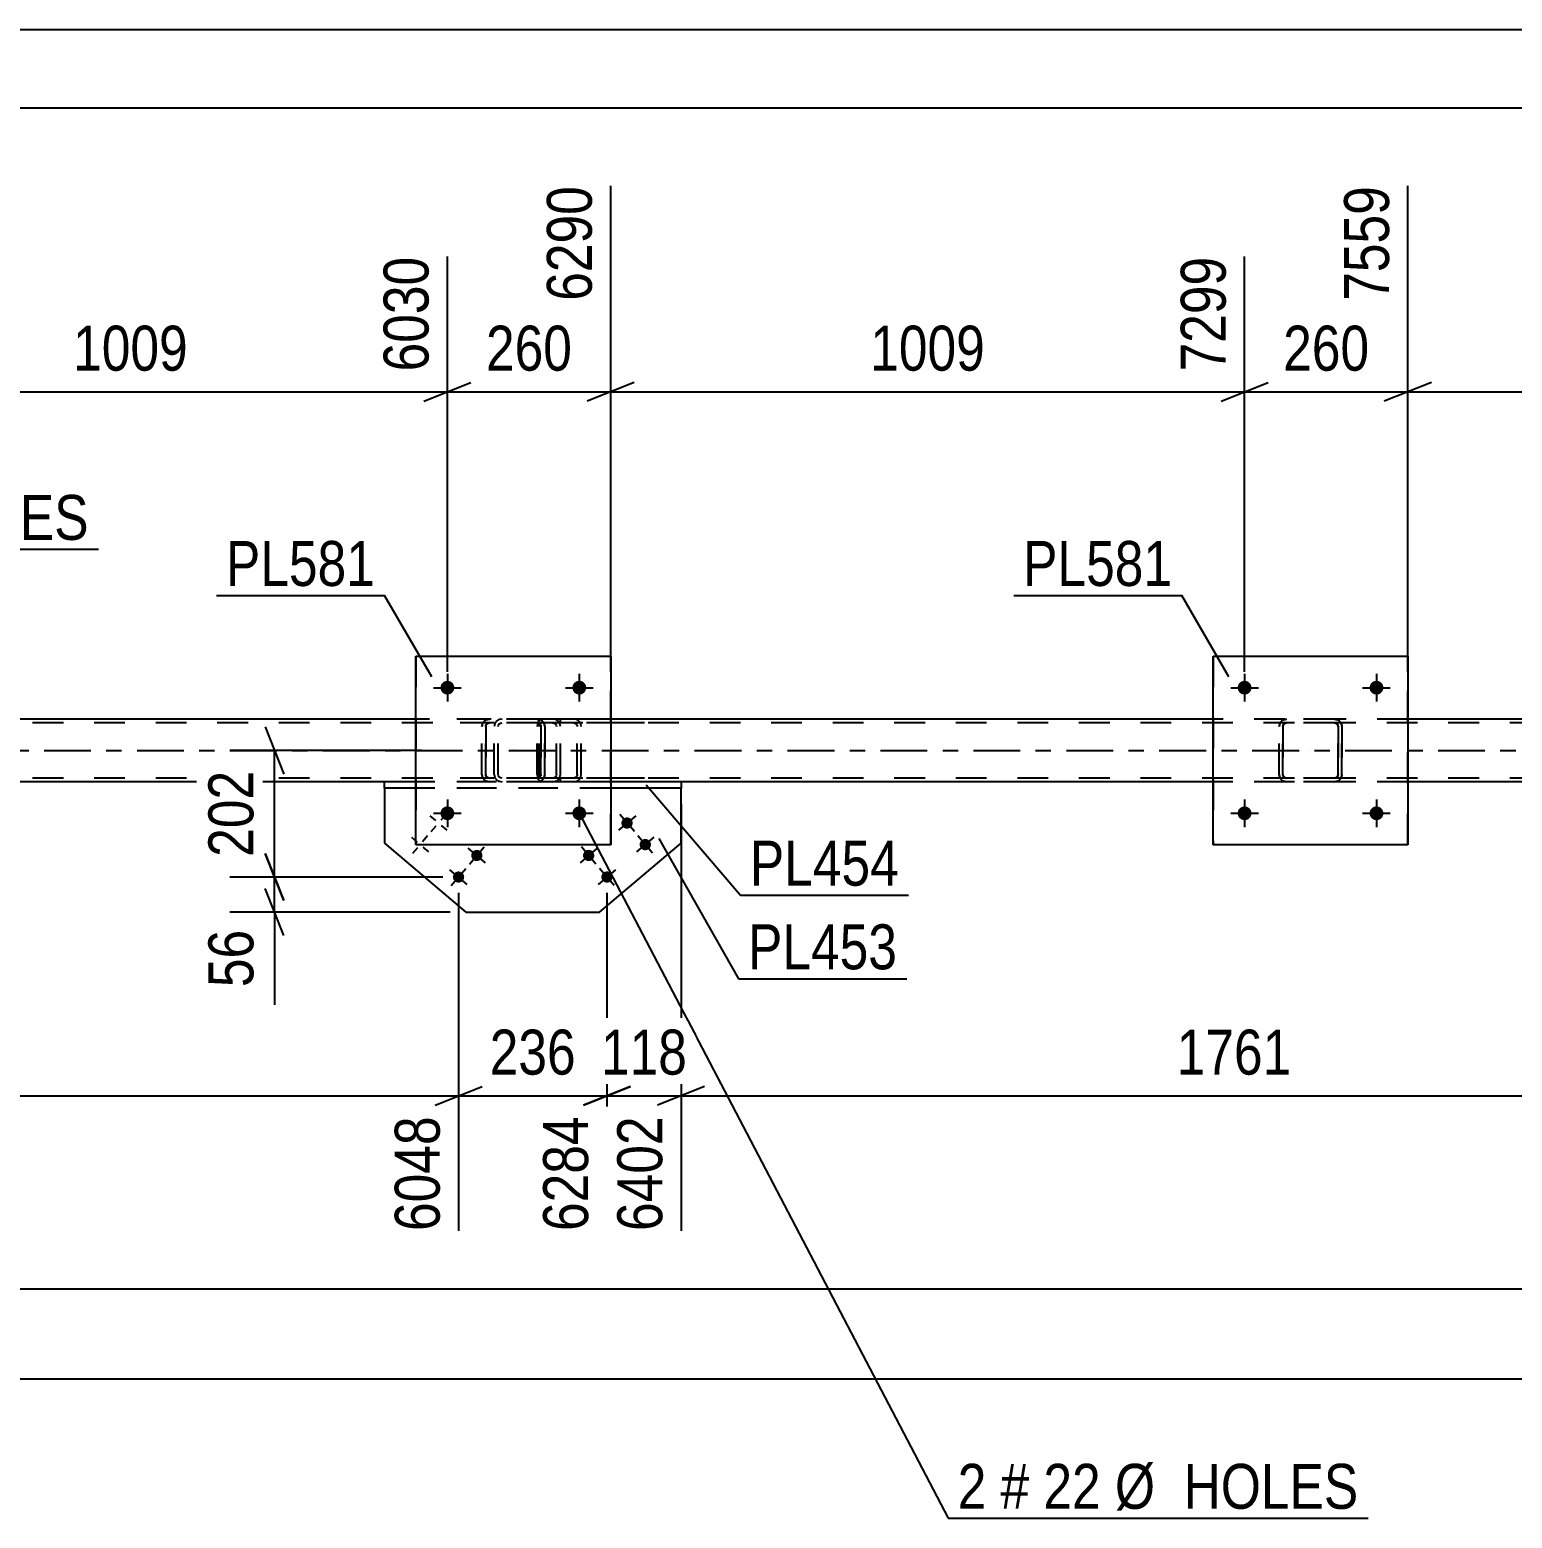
# Model space of a CAD drawing. Header units: millimetres. Extents: x -110 to 731, y -430 to 164.
# Drawn here: x 178.8 to 273.2, y 69.1 to 163.9 of the extents above; entities that cross this region are included whole.
import ezdxf

# ---------------------------------------------------------------- set-up
doc = ezdxf.new("R2010")
doc.units = ezdxf.units.MM
doc.linetypes.add('DXK_LINE_DOT2', pattern=[3.9198, 1.9599, -1.9599])
doc.linetypes.add('DXK_LINE_DOT3', pattern=[5.9187, 2.979, -0.9799, 0.9799, -0.9799])
doc.styles.add('Arial Narrow', font='ARIALN.TTF', dxfattribs={"height": 0.2})

# ---------------------------------------------------------------- blocks, each defined once
blk = doc.blocks.new('Unknown-570343290-53952')
at = {"color": 5, "linetype": 'Continuous'}
for p, q in [((730.868, 163.914), (-110.132, 163.914)), ((725.868, 158.914), (-105.132, 158.914))]:
    blk.add_line(p, q, dxfattribs=at)
blk = doc.blocks.new('Part-570343290-68806 - 68787')
at = {"color": 7, "linetype": 'DXK_LINE_DOT2'}
for p, q in [((212.1, 120.008), (204.061, 120.008)), ((212.1, 119.768), (204.061, 119.768)), ((208.416, 119.712), (208.377, 119.528)), ((208.377, 116.488), (208.377, 119.528)), ((208.631, 119.528), (208.651, 119.62)), ((208.631, 116.488), (208.631, 119.528)), ((208.651, 119.62), (208.706, 119.698)), ((208.885, 120.008), (208.691, 119.971)), ((208.706, 119.698), (208.788, 119.75)), ((208.788, 119.75), (208.885, 119.768)), ((212.294, 119.971), (212.1, 120.008)), ((212.1, 119.768), (212.197, 119.75)), ((212.197, 119.75), (212.28, 119.698)), ((212.28, 119.698), (212.335, 119.62)), ((212.335, 119.62), (212.354, 119.528)), ((212.354, 116.488), (212.354, 119.528)), ((212.608, 119.528), (212.569, 119.712)), ((212.608, 116.488), (212.608, 119.528)), ((212.1, 116.248), (204.061, 116.248)), ((212.1, 116.008), (204.061, 116.008)), ((208.377, 116.488), (208.416, 116.304)), ((208.651, 116.396), (208.631, 116.488)), ((208.706, 116.318), (208.651, 116.396)), ((208.691, 116.044), (208.885, 116.008)), ((208.788, 116.266), (208.706, 116.318)), ((208.885, 116.248), (208.788, 116.266)), ((212.197, 116.266), (212.1, 116.248)), ((212.1, 116.008), (212.294, 116.044)), ((212.28, 116.318), (212.197, 116.266)), ((212.335, 116.396), (212.28, 116.318)), ((212.354, 116.488), (212.335, 116.396)), ((212.569, 116.304), (212.608, 116.488))]:
    blk.add_line(p, q, dxfattribs=at)
for centre, start, end in [((208.867, 119.509), 110.92821, 155.86474), ((212.118, 119.509), 24.13526, 69.07179), ((208.867, 116.506), 204.13526, 249.07179), ((212.118, 116.506), 290.92821, 335.86474)]:
    blk.add_arc(centre, 0.495, start, end, dxfattribs=at)
blk = doc.blocks.new('Part-570343290-68931 - 68787')
at = {"color": 2, "linetype": 'Continuous'}
for p, q in [((201.391, 115.608), (201.391, 112.107)), ((220.282, 112.107), (220.282, 115.608)), ((201.391, 112.107), (206.582, 107.715)), ((215.091, 107.715), (220.282, 112.107)), ((206.582, 107.715), (215.091, 107.715))]:
    blk.add_line(p, q, dxfattribs=at)
at = {"color": 7, "linetype": 'DXK_LINE_DOT2'}
blk.add_line((220.282, 115.608), (201.391, 115.608), dxfattribs=at)
blk = doc.blocks.new('Bolt-570343290-68984 - 68787')
at = {"linetype": 'Continuous'}
for points in [[(207, 111.553, -1), (207.549, 111.088, -1)], [(205.837, 110.179, -1), (206.387, 109.714, -1)]]:
    blk.add_hatch(color=1, dxfattribs=at).paths.add_polyline_path(points)
at = {"color": 1, "linetype": 'Continuous'}
for p, q in [((204.282, 113.853), (204.648, 113.543)), ((205.297, 113.937), (204.987, 113.571)), ((204.367, 112.838), (204.676, 113.204)), ((205.381, 112.922), (205.015, 113.232)), ((203.119, 112.478), (203.485, 112.169)), ((204.134, 112.563), (203.824, 112.197)), ((203.204, 111.464), (203.514, 111.83)), ((204.219, 111.548), (203.853, 111.858)), ((207.824, 110.855), (206.725, 111.786)), ((206.81, 110.771), (207.74, 111.87)), ((206.662, 109.481), (205.562, 110.411)), ((205.647, 109.397), (206.577, 110.496))]:
    blk.add_line(p, q, dxfattribs=at)
blk = doc.blocks.new('Part-570343290-68807 - 68787')
at = {"color": 7, "linetype": 'DXK_LINE_DOT2'}
for p, q in [((211.14, 119.712), (211.12, 119.528)), ((211.12, 116.488), (211.12, 119.528)), ((211.196, 119.867), (211.14, 119.712)), ((211.281, 119.971), (211.196, 119.867)), ((211.25, 119.528), (211.26, 119.62)), ((211.25, 116.488), (211.25, 119.528)), ((211.26, 119.62), (211.288, 119.698)), ((211.38, 120.008), (211.281, 119.971)), ((211.288, 119.698), (211.33, 119.75)), ((211.33, 119.75), (211.38, 119.768)), ((217.951, 120.008), (211.38, 120.008)), ((217.951, 119.768), (211.38, 119.768)), ((212.608, 119.768), (212.608, 120.008)), ((213.616, 119.971), (213.423, 120.008)), ((213.423, 119.768), (213.52, 119.75)), ((213.52, 119.75), (213.601, 119.698)), ((213.601, 119.698), (213.656, 119.62)), ((213.656, 119.62), (213.675, 119.528)), ((213.675, 116.488), (213.675, 119.528)), ((213.927, 119.528), (213.889, 119.712)), ((213.927, 116.488), (213.927, 119.528)), ((211.12, 116.488), (211.14, 116.304)), ((211.14, 116.304), (211.196, 116.148)), ((211.196, 116.148), (211.281, 116.044)), ((211.26, 116.396), (211.25, 116.488)), ((211.288, 116.318), (211.26, 116.396)), ((211.281, 116.044), (211.38, 116.008)), ((211.33, 116.266), (211.288, 116.318)), ((211.38, 116.248), (211.33, 116.266)), ((217.951, 116.248), (211.38, 116.248)), ((217.951, 116.008), (211.38, 116.008)), ((212.608, 116.008), (212.608, 116.248)), ((213.52, 116.266), (213.423, 116.248)), ((213.423, 116.008), (213.616, 116.044)), ((213.601, 116.318), (213.52, 116.266)), ((213.656, 116.396), (213.601, 116.318)), ((213.675, 116.488), (213.656, 116.396)), ((213.889, 116.304), (213.927, 116.488))]:
    blk.add_line(p, q, dxfattribs=at)
for centre, start, end in [((213.439, 119.511), 23.94655, 68.89666), ((213.439, 116.504), 291.10334, 336.05345)]:
    blk.add_arc(centre, 0.493, start, end, dxfattribs=at)
blk = doc.blocks.new('Part-570343290-68815 - 68787')
at = {"color": 7, "linetype": 'DXK_LINE_DOT2'}
for p, q in [((651.322, 119.768), (-9.683, 119.768)), ((215.8, 120.008), (203.4, 120.008)), ((266.57, 120.008), (254.17, 120.008)), ((651.322, 116.248), (-9.683, 116.248)), ((651.322, 116.008), (0.355, 116.008)), ((220.282, 116.008), (201.391, 116.008)), ((266.57, 116.008), (254.17, 116.008))]:
    blk.add_line(p, q, dxfattribs=at)
at = {"color": 2, "linetype": 'Continuous'}
for p, q in [((203.4, 120.008), (165.044, 120.008)), ((254.17, 120.008), (215.8, 120.008)), ((304.933, 120.008), (266.57, 120.008)), ((201.391, 116.008), (165.044, 116.008)), ((254.17, 116.008), (220.282, 116.008)), ((285.999, 116.008), (266.57, 116.008))]:
    blk.add_line(p, q, dxfattribs=at)
at = {"color": 7, "linetype": 'DXK_LINE_DOT3'}
blk.add_line((-9.683, 118.008), (651.322, 118.008), dxfattribs=at)
blk = doc.blocks.new('Part-570343290-68859 - 68787')
at = {"color": 2, "linetype": 'Continuous'}
for p, q in [((201.391, 115.608), (201.391, 116.008)), ((203.4, 116.008), (201.391, 116.008)), ((220.282, 116.008), (215.8, 116.008)), ((220.282, 116.008), (220.282, 115.608)), ((203.4, 115.608), (201.391, 115.608)), ((220.282, 115.608), (215.8, 115.608))]:
    blk.add_line(p, q, dxfattribs=at)
at = {"color": 7, "linetype": 'DXK_LINE_DOT2'}
for p, q in [((215.8, 116.008), (203.4, 116.008)), ((215.8, 115.608), (203.4, 115.608))]:
    blk.add_line(p, q, dxfattribs=at)
blk = doc.blocks.new('Part-570343290-68896 - 68787')
at = {"color": 7, "linetype": 'DXK_LINE_DOT2'}
for p, q in [((207.599, 119.526), (207.635, 119.71)), ((207.599, 119.526), (207.6, 119.526)), ((207.599, 116.486), (207.599, 119.526)), ((207.637, 119.71), (207.6, 119.526)), ((207.6, 116.486), (207.6, 119.526)), ((207.857, 119.618), (207.839, 119.526)), ((207.84, 119.526), (207.839, 119.526)), ((207.839, 119.526), (207.839, 116.486)), ((207.84, 119.526), (207.858, 119.618)), ((207.84, 116.486), (207.84, 119.526)), ((207.909, 119.696), (207.857, 119.618)), ((207.858, 119.618), (207.91, 119.696)), ((207.895, 119.97), (208.079, 120.006)), ((207.895, 119.97), (207.896, 119.97)), ((208.08, 120.006), (207.896, 119.97)), ((207.987, 119.748), (207.909, 119.696)), ((207.91, 119.696), (207.988, 119.748)), ((208.079, 119.766), (207.987, 119.748)), ((207.988, 119.748), (208.08, 119.766)), ((211.12, 120.006), (208.079, 120.006)), ((211.12, 119.766), (208.079, 119.766)), ((211.119, 120.006), (211.302, 119.97)), ((211.21, 119.748), (211.119, 119.766)), ((211.304, 119.97), (211.12, 120.006)), ((211.12, 119.766), (211.212, 119.748)), ((211.21, 119.748), (211.212, 119.748)), ((211.288, 119.696), (211.21, 119.748)), ((211.212, 119.748), (211.29, 119.696)), ((211.34, 119.618), (211.288, 119.696)), ((211.29, 119.696), (211.342, 119.618)), ((211.359, 119.526), (211.34, 119.618)), ((211.342, 119.618), (211.36, 119.526)), ((211.36, 119.526), (211.359, 119.526)), ((211.359, 119.526), (211.359, 116.486)), ((211.36, 116.486), (211.36, 119.526)), ((211.562, 119.71), (211.599, 119.526)), ((211.6, 119.526), (211.564, 119.71)), ((211.6, 119.526), (211.599, 119.526)), ((211.599, 119.526), (211.599, 116.486)), ((211.6, 116.486), (211.6, 119.526)), ((207.6, 116.486), (207.599, 116.486)), ((207.635, 116.303), (207.599, 116.486)), ((207.6, 116.486), (207.637, 116.303)), ((207.839, 116.486), (207.84, 116.486)), ((207.839, 116.486), (207.857, 116.394)), ((207.858, 116.394), (207.84, 116.486)), ((207.857, 116.394), (207.909, 116.317)), ((207.91, 116.317), (207.858, 116.394)), ((207.895, 116.043), (207.896, 116.043)), ((208.079, 116.006), (207.895, 116.043)), ((207.896, 116.043), (208.08, 116.006)), ((207.909, 116.317), (207.987, 116.265)), ((207.988, 116.265), (207.91, 116.317)), ((207.987, 116.265), (208.079, 116.246)), ((208.08, 116.246), (207.988, 116.265)), ((211.12, 116.246), (208.079, 116.246)), ((211.12, 116.006), (208.079, 116.006)), ((211.119, 116.246), (211.21, 116.265)), ((211.302, 116.043), (211.119, 116.006)), ((211.212, 116.265), (211.12, 116.246)), ((211.12, 116.006), (211.304, 116.043)), ((211.21, 116.265), (211.288, 116.317)), ((211.21, 116.265), (211.212, 116.265)), ((211.29, 116.317), (211.212, 116.265)), ((211.288, 116.317), (211.34, 116.394)), ((211.342, 116.394), (211.29, 116.317)), ((211.34, 116.394), (211.359, 116.486)), ((211.36, 116.486), (211.342, 116.394)), ((211.359, 116.486), (211.36, 116.486)), ((211.599, 116.486), (211.562, 116.303)), ((211.564, 116.303), (211.6, 116.486)), ((211.599, 116.486), (211.6, 116.486))]:
    blk.add_line(p, q, dxfattribs=at)
at = {"color": 7, "linetype": 'DXK_LINE_DOT3'}
blk.add_line((209.602, 118.006), (209.597, 118.006), dxfattribs=at)
at = {"color": 7, "linetype": 'DXK_LINE_DOT2'}
for centre, start, end in [((208.079, 119.526), 112.5, 157.5), ((208.08, 119.526), 112.5, 157.5), ((211.119, 119.526), 22.5, 67.5), ((211.12, 119.526), 22.5, 67.5), ((208.079, 116.486), 202.5, 247.5), ((208.08, 116.486), 202.5, 247.5), ((211.119, 116.486), 292.5, 337.5), ((211.12, 116.486), 292.5, 337.5)]:
    blk.add_arc(centre, 0.48, start, end, dxfattribs=at)
blk = doc.blocks.new('Part-570343290-68897 - 68787')
at = {"color": 2, "linetype": 'Continuous'}
for p, q in [((203.4, 112.006), (203.4, 124.006)), ((203.4, 124.006), (203.4, 124.006)), ((203.4, 124.006), (215.8, 124.006)), ((215.8, 124.006), (215.8, 112.006)), ((203.4, 112.006), (203.4, 112.006)), ((215.8, 112.006), (203.4, 112.006))]:
    blk.add_line(p, q, dxfattribs=at)
at = {"color": 7, "linetype": 'DXK_LINE_DOT2'}
for p, q in [((203.4, 124.006), (203.4, 112.006)), ((203.4, 124.006), (203.4, 124.006)), ((215.8, 112.006), (215.8, 124.006)), ((203.4, 112.006), (203.4, 112.006))]:
    blk.add_line(p, q, dxfattribs=at)
blk = doc.blocks.new('Part-570343290-68898 - 68787')
at = {"color": 7, "linetype": 'DXK_LINE_DOT2'}
for p, q in [((258.368, 119.526), (258.405, 119.71)), ((258.368, 119.526), (258.37, 119.526)), ((258.368, 116.486), (258.368, 119.526)), ((258.406, 119.71), (258.37, 119.526)), ((258.37, 116.486), (258.37, 119.526)), ((258.627, 119.618), (258.608, 119.526)), ((258.61, 119.526), (258.608, 119.526)), ((258.608, 119.526), (258.608, 116.486)), ((258.61, 119.526), (258.628, 119.618)), ((258.61, 116.486), (258.61, 119.526)), ((258.679, 119.696), (258.627, 119.618)), ((258.628, 119.618), (258.68, 119.696)), ((258.665, 119.97), (258.848, 120.006)), ((258.665, 119.97), (258.666, 119.97)), ((258.85, 120.006), (258.666, 119.97)), ((258.757, 119.748), (258.679, 119.696)), ((258.68, 119.696), (258.758, 119.748)), ((258.848, 119.766), (258.757, 119.748)), ((258.758, 119.748), (258.85, 119.766)), ((261.89, 120.006), (258.848, 120.006)), ((261.89, 119.766), (258.848, 119.766)), ((261.888, 120.006), (262.072, 119.97)), ((261.98, 119.748), (261.888, 119.766)), ((262.074, 119.97), (261.89, 120.006)), ((261.89, 119.766), (261.982, 119.748)), ((261.98, 119.748), (261.982, 119.748)), ((262.058, 119.696), (261.98, 119.748)), ((261.982, 119.748), (262.06, 119.696)), ((262.11, 119.618), (262.058, 119.696)), ((262.06, 119.696), (262.112, 119.618)), ((262.128, 119.526), (262.11, 119.618)), ((262.112, 119.618), (262.13, 119.526)), ((262.13, 119.526), (262.128, 119.526)), ((262.128, 119.526), (262.128, 116.486)), ((262.13, 116.486), (262.13, 119.526)), ((262.332, 119.71), (262.368, 119.526)), ((262.37, 119.526), (262.333, 119.71)), ((262.37, 119.526), (262.368, 119.526)), ((262.368, 119.526), (262.368, 116.486)), ((262.37, 116.486), (262.37, 119.526)), ((258.37, 116.486), (258.368, 116.486)), ((258.405, 116.303), (258.368, 116.486)), ((258.37, 116.486), (258.406, 116.303)), ((258.608, 116.486), (258.61, 116.486)), ((258.608, 116.486), (258.627, 116.394)), ((258.628, 116.394), (258.61, 116.486)), ((258.627, 116.394), (258.679, 116.317)), ((258.68, 116.317), (258.628, 116.394)), ((258.665, 116.043), (258.666, 116.043)), ((258.848, 116.006), (258.665, 116.043)), ((258.666, 116.043), (258.85, 116.006)), ((258.679, 116.317), (258.757, 116.264)), ((258.758, 116.264), (258.68, 116.317)), ((258.757, 116.264), (258.848, 116.246)), ((258.85, 116.246), (258.758, 116.264)), ((261.89, 116.246), (258.848, 116.246)), ((261.89, 116.006), (258.848, 116.006)), ((261.888, 116.246), (261.98, 116.264)), ((262.072, 116.043), (261.888, 116.006)), ((261.982, 116.264), (261.89, 116.246)), ((261.89, 116.006), (262.074, 116.043)), ((261.98, 116.264), (262.058, 116.317)), ((261.98, 116.264), (261.982, 116.264)), ((262.06, 116.317), (261.982, 116.264)), ((262.058, 116.317), (262.11, 116.394)), ((262.112, 116.394), (262.06, 116.317)), ((262.11, 116.394), (262.128, 116.486)), ((262.13, 116.486), (262.112, 116.394)), ((262.128, 116.486), (262.13, 116.486)), ((262.368, 116.486), (262.332, 116.303)), ((262.333, 116.303), (262.37, 116.486)), ((262.368, 116.486), (262.37, 116.486))]:
    blk.add_line(p, q, dxfattribs=at)
at = {"color": 7, "linetype": 'DXK_LINE_DOT3'}
blk.add_line((260.372, 118.006), (260.367, 118.006), dxfattribs=at)
at = {"color": 7, "linetype": 'DXK_LINE_DOT2'}
for centre, start, end in [((258.848, 119.526), 112.5, 157.5), ((258.85, 119.526), 112.5, 157.5), ((261.888, 119.526), 22.5, 67.5), ((261.89, 119.526), 22.5, 67.5), ((258.848, 116.486), 202.5, 247.5), ((258.85, 116.486), 202.5, 247.5), ((261.888, 116.486), 292.5, 337.5), ((261.89, 116.486), 292.5, 337.5)]:
    blk.add_arc(centre, 0.48, start, end, dxfattribs=at)
blk = doc.blocks.new('Part-570343290-68899 - 68787')
at = {"color": 2, "linetype": 'Continuous'}
for p, q in [((254.17, 112.006), (254.17, 124.006)), ((254.17, 124.006), (254.17, 124.006)), ((254.17, 124.006), (266.57, 124.006)), ((266.57, 124.006), (266.57, 112.006)), ((254.17, 112.006), (254.17, 112.006)), ((266.57, 112.006), (254.17, 112.006))]:
    blk.add_line(p, q, dxfattribs=at)
at = {"color": 7, "linetype": 'DXK_LINE_DOT2'}
for p, q in [((254.17, 124.006), (254.17, 112.006)), ((254.17, 124.006), (254.17, 124.006)), ((266.57, 112.006), (266.57, 124.006)), ((254.17, 112.006), (254.17, 112.006))]:
    blk.add_line(p, q, dxfattribs=at)
blk = doc.blocks.new('Bolt-570343290-68960 - 68787')
at = {"linetype": 'Continuous'}
for points in [[(204.96, 114.007), (204.97, 114.099), (204.998, 114.186), (205.044, 114.266), (205.106, 114.334), (205.18, 114.388), (205.264, 114.425), (205.354, 114.445), (205.446, 114.445), (205.536, 114.425), (205.62, 114.388), (205.695, 114.334), (205.756, 114.266), (205.802, 114.186), (205.831, 114.098), (205.84, 114.007), (205.831, 113.915), (205.802, 113.828), (205.756, 113.748), (205.695, 113.68), (205.62, 113.626), (205.536, 113.589), (205.446, 113.569), (205.354, 113.569), (205.264, 113.589), (205.18, 113.626), (205.106, 113.68), (205.044, 113.748), (204.998, 113.828), (204.97, 113.916)], [(213.36, 114.007), (213.37, 114.099), (213.398, 114.186), (213.444, 114.266), (213.506, 114.334), (213.58, 114.388), (213.664, 114.425), (213.754, 114.445), (213.846, 114.445), (213.936, 114.425), (214.02, 114.388), (214.095, 114.334), (214.156, 114.266), (214.202, 114.186), (214.231, 114.098), (214.24, 114.007), (214.231, 113.915), (214.202, 113.828), (214.156, 113.748), (214.095, 113.68), (214.02, 113.626), (213.936, 113.589), (213.846, 113.569), (213.754, 113.569), (213.664, 113.589), (213.58, 113.626), (213.506, 113.68), (213.444, 113.748), (213.398, 113.828), (213.37, 113.916)]]:
    blk.add_hatch(color=1, dxfattribs=at).paths.add_polyline_path(points)
at = {"color": 1, "linetype": 'Continuous'}
for p, q in [((205.4, 114.887), (205.4, 113.127)), ((213.8, 114.887), (213.8, 113.127)), ((204.52, 114.007), (206.28, 114.007)), ((212.92, 114.007), (214.68, 114.007))]:
    blk.add_line(p, q, dxfattribs=at)
blk = doc.blocks.new('Bolt-570343290-68961 - 68787')
at = {"linetype": 'Continuous'}
for points in [[(204.96, 122.007), (204.97, 122.099), (204.998, 122.186), (205.044, 122.266), (205.106, 122.334), (205.18, 122.388), (205.264, 122.425), (205.354, 122.445), (205.446, 122.445), (205.536, 122.425), (205.62, 122.388), (205.695, 122.334), (205.756, 122.266), (205.802, 122.186), (205.831, 122.098), (205.84, 122.007), (205.831, 121.915), (205.802, 121.828), (205.756, 121.748), (205.695, 121.68), (205.62, 121.626), (205.536, 121.589), (205.446, 121.569), (205.354, 121.569), (205.264, 121.589), (205.18, 121.626), (205.106, 121.68), (205.044, 121.748), (204.998, 121.828), (204.97, 121.916)], [(213.36, 122.007), (213.37, 122.099), (213.398, 122.186), (213.444, 122.266), (213.506, 122.334), (213.58, 122.388), (213.664, 122.425), (213.754, 122.445), (213.846, 122.445), (213.936, 122.425), (214.02, 122.388), (214.095, 122.334), (214.156, 122.266), (214.202, 122.186), (214.231, 122.098), (214.24, 122.007), (214.231, 121.915), (214.202, 121.828), (214.156, 121.748), (214.095, 121.68), (214.02, 121.626), (213.936, 121.589), (213.846, 121.569), (213.754, 121.569), (213.664, 121.589), (213.58, 121.626), (213.506, 121.68), (213.444, 121.748), (213.398, 121.828), (213.37, 121.916)]]:
    blk.add_hatch(color=1, dxfattribs=at).paths.add_polyline_path(points)
at = {"color": 1, "linetype": 'Continuous'}
for p, q in [((205.4, 122.887), (205.4, 121.127)), ((213.8, 122.887), (213.8, 121.127)), ((204.52, 122.007), (206.28, 122.007)), ((212.92, 122.007), (214.68, 122.007))]:
    blk.add_line(p, q, dxfattribs=at)
blk = doc.blocks.new('Bolt-570343290-68962 - 68787')
at = {"linetype": 'Continuous'}
for points in [[(255.73, 114.007), (255.74, 114.098), (255.768, 114.186), (255.814, 114.266), (255.876, 114.334), (255.95, 114.388), (256.034, 114.425), (256.124, 114.445), (256.216, 114.445), (256.306, 114.425), (256.39, 114.388), (256.464, 114.334), (256.526, 114.266), (256.572, 114.186), (256.6, 114.098), (256.61, 114.007), (256.6, 113.915), (256.572, 113.828), (256.526, 113.748), (256.464, 113.68), (256.39, 113.626), (256.306, 113.588), (256.216, 113.569), (256.124, 113.569), (256.034, 113.589), (255.95, 113.626), (255.876, 113.68), (255.814, 113.748), (255.768, 113.828), (255.74, 113.916)], [(264.13, 114.007), (264.14, 114.098), (264.168, 114.186), (264.214, 114.266), (264.276, 114.334), (264.35, 114.388), (264.434, 114.425), (264.524, 114.445), (264.616, 114.445), (264.706, 114.425), (264.79, 114.388), (264.864, 114.334), (264.926, 114.266), (264.972, 114.186), (265, 114.098), (265.01, 114.007), (265, 113.915), (264.972, 113.828), (264.926, 113.748), (264.864, 113.68), (264.79, 113.626), (264.706, 113.588), (264.616, 113.569), (264.524, 113.569), (264.434, 113.589), (264.35, 113.626), (264.276, 113.68), (264.214, 113.748), (264.168, 113.828), (264.14, 113.916)]]:
    blk.add_hatch(color=1, dxfattribs=at).paths.add_polyline_path(points)
at = {"color": 1, "linetype": 'Continuous'}
for p, q in [((256.17, 114.887), (256.17, 113.127)), ((264.57, 114.887), (264.57, 113.127)), ((255.29, 114.007), (257.05, 114.007)), ((263.69, 114.007), (265.45, 114.007))]:
    blk.add_line(p, q, dxfattribs=at)
blk = doc.blocks.new('Bolt-570343290-68963 - 68787')
at = {"linetype": 'Continuous'}
for points in [[(255.73, 122.007), (255.74, 122.098), (255.768, 122.186), (255.814, 122.266), (255.876, 122.334), (255.95, 122.388), (256.034, 122.425), (256.124, 122.445), (256.216, 122.445), (256.306, 122.425), (256.39, 122.388), (256.464, 122.334), (256.526, 122.266), (256.572, 122.186), (256.6, 122.098), (256.61, 122.007), (256.6, 121.915), (256.572, 121.828), (256.526, 121.748), (256.464, 121.68), (256.39, 121.626), (256.306, 121.588), (256.216, 121.569), (256.124, 121.569), (256.034, 121.589), (255.95, 121.626), (255.876, 121.68), (255.814, 121.748), (255.768, 121.828), (255.74, 121.916)], [(264.13, 122.007), (264.14, 122.098), (264.168, 122.186), (264.214, 122.266), (264.276, 122.334), (264.35, 122.388), (264.434, 122.425), (264.524, 122.445), (264.616, 122.445), (264.706, 122.425), (264.79, 122.388), (264.864, 122.334), (264.926, 122.266), (264.972, 122.186), (265, 122.098), (265.01, 122.007), (265, 121.915), (264.972, 121.828), (264.926, 121.748), (264.864, 121.68), (264.79, 121.626), (264.706, 121.588), (264.616, 121.569), (264.524, 121.569), (264.434, 121.589), (264.35, 121.626), (264.276, 121.68), (264.214, 121.748), (264.168, 121.828), (264.14, 121.916)]]:
    blk.add_hatch(color=1, dxfattribs=at).paths.add_polyline_path(points)
at = {"color": 1, "linetype": 'Continuous'}
for p, q in [((256.17, 122.887), (256.17, 121.127)), ((264.57, 122.887), (264.57, 121.127)), ((255.29, 122.007), (257.05, 122.007)), ((263.69, 122.007), (265.45, 122.007))]:
    blk.add_line(p, q, dxfattribs=at)
blk = doc.blocks.new('Bolt-570343290-68985 - 68787')
at = {"linetype": 'Continuous'}
for points in [[(216.608, 113.662), (216.67, 113.704), (216.74, 113.733), (216.814, 113.746), (216.889, 113.744), (216.962, 113.727), (217.03, 113.694), (217.089, 113.648), (217.138, 113.591), (217.174, 113.525), (217.195, 113.452), (217.201, 113.377), (217.191, 113.303), (217.166, 113.232), (217.126, 113.168), (217.074, 113.113), (217.012, 113.071), (216.943, 113.042), (216.869, 113.028), (216.793, 113.031), (216.72, 113.048), (216.652, 113.081), (216.593, 113.127), (216.544, 113.184), (216.508, 113.25), (216.487, 113.322), (216.481, 113.398), (216.491, 113.472), (216.516, 113.543), (216.556, 113.607)], [(217.77, 112.287), (217.833, 112.33), (217.902, 112.359), (217.976, 112.372), (218.051, 112.37), (218.125, 112.352), (218.192, 112.32), (218.252, 112.274), (218.301, 112.217), (218.337, 112.15), (218.358, 112.078), (218.364, 112.003), (218.354, 111.929), (218.328, 111.858), (218.289, 111.794), (218.237, 111.739), (218.175, 111.697), (218.105, 111.668), (218.031, 111.654), (217.956, 111.656), (217.883, 111.674), (217.815, 111.707), (217.755, 111.753), (217.707, 111.81), (217.671, 111.876), (217.65, 111.948), (217.644, 112.023), (217.654, 112.098), (217.679, 112.169), (217.719, 112.233)], [(214.165, 111.595), (214.227, 111.637), (214.297, 111.666), (214.371, 111.679), (214.446, 111.677), (214.519, 111.66), (214.587, 111.627), (214.646, 111.581), (214.695, 111.524), (214.731, 111.458), (214.752, 111.385), (214.758, 111.31), (214.748, 111.236), (214.723, 111.165), (214.683, 111.101), (214.631, 111.046), (214.569, 111.004), (214.5, 110.975), (214.426, 110.962), (214.351, 110.964), (214.277, 110.981), (214.21, 111.014), (214.15, 111.06), (214.101, 111.117), (214.065, 111.183), (214.044, 111.256), (214.038, 111.331), (214.048, 111.405), (214.074, 111.476), (214.113, 111.54)], [(215.328, 110.221), (215.39, 110.263), (215.459, 110.292), (215.533, 110.305), (215.608, 110.303), (215.682, 110.286), (215.749, 110.253), (215.809, 110.207), (215.858, 110.15), (215.894, 110.084), (215.915, 110.011), (215.921, 109.936), (215.911, 109.862), (215.885, 109.791), (215.846, 109.727), (215.794, 109.672), (215.732, 109.63), (215.662, 109.601), (215.588, 109.587), (215.513, 109.59), (215.44, 109.607), (215.372, 109.64), (215.313, 109.686), (215.264, 109.743), (215.228, 109.809), (215.207, 109.881), (215.201, 109.956), (215.211, 110.031), (215.236, 110.102), (215.276, 110.166)]]:
    blk.add_hatch(color=1, dxfattribs=at).paths.add_polyline_path(points)
at = {"color": 1, "linetype": 'Continuous'}
for p, q in [((217.391, 113.852), (216.291, 112.922)), ((217.306, 112.838), (216.376, 113.937)), ((218.553, 112.478), (217.454, 111.548)), ((218.469, 111.464), (217.539, 112.563)), ((214.948, 111.786), (213.849, 110.855)), ((214.863, 110.771), (213.933, 111.87)), ((216.11, 110.411), (215.011, 109.481)), ((216.026, 109.397), (215.096, 110.496))]:
    blk.add_line(p, q, dxfattribs=at)
blk = doc.blocks.new('StraightDimension-570343290-70965 - 68787')
at = {"color": 7, "linetype": 'Continuous'}
for p, q in [((215.8, 123.007), (215.8, 153.964)), ((256.17, 123.007), (256.17, 149.464)), ((217.3, 141.452), (214.3, 140.252)), ((254.67, 140.252), (257.67, 141.452)), ((215.8, 140.852), (256.17, 140.852))]:
    blk.add_line(p, q, dxfattribs=at)
at = {"color": 0}
blk.add_wipeout([(240.241, 141.602), (240.241, 145.802), (231.729, 145.802), (231.729, 141.602)], dxfattribs=at)
at = {"color": 3, "style": 'Arial Narrow'}
blk.add_text('1009', height=2.8633, dxfattribs=at).set_placement((232.329, 142.202))
at = {"color": 0, "linetype": 'Continuous'}
blk.add_wipeout([(255.57, 150.064), (251.37, 150.064), (251.37, 141.552), (255.57, 141.552)], dxfattribs=at)
at = {"color": 3, "linetype": 'Continuous', "style": 'Arial Narrow'}
blk.add_text('7299', height=2.8633, rotation=90.00021, dxfattribs=at).set_placement((254.97, 142.152))
blk = doc.blocks.new('StraightDimension-570343290-74020 - 68787')
at = {"color": 7, "linetype": 'Continuous'}
for p, q in [((206.112, 108.946), (206.112, 87.401)), ((215.561, 108.946), (215.561, 87.401)), ((204.612, 95.413), (207.612, 96.613)), ((206.112, 96.013), (215.561, 96.013)), ((217.061, 96.613), (214.061, 95.413))]:
    blk.add_line(p, q, dxfattribs=at)
at = {"color": 0}
blk.add_wipeout([(214.179, 96.763), (214.179, 100.963), (207.494, 100.963), (207.494, 96.763)], dxfattribs=at)
at = {"color": 0, "linetype": 'Continuous'}
blk.add_wipeout([(214.961, 95.313), (210.761, 95.313), (210.761, 86.801), (214.961, 86.801)], dxfattribs=at)
at = {"color": 3, "style": 'Arial Narrow'}
blk.add_text('236', height=2.8633, dxfattribs=at).set_placement((208.094, 97.363))
at = {"color": 3, "linetype": 'Continuous', "style": 'Arial Narrow'}
blk.add_text('6284', height=2.8633, rotation=90.00021, dxfattribs=at).set_placement((214.361, 87.401))
blk = doc.blocks.new('StraightDimension-570343290-70967 - 68787')
at = {"color": 7, "linetype": 'Continuous'}
for p, q in [((165.043, 123.007), (165.043, 153.964)), ((205.4, 123.007), (205.4, 149.464)), ((166.543, 141.452), (163.543, 140.252)), ((203.9, 140.252), (206.9, 141.452)), ((165.043, 140.852), (205.4, 140.852))]:
    blk.add_line(p, q, dxfattribs=at)
at = {"color": 0}
blk.add_wipeout([(189.478, 141.602), (189.478, 145.802), (180.965, 145.802), (180.965, 141.602)], dxfattribs=at)
at = {"color": 3, "style": 'Arial Narrow'}
blk.add_text('1009', height=2.8633, dxfattribs=at).set_placement((181.565, 142.202))
at = {"color": 0, "linetype": 'Continuous'}
blk.add_wipeout([(204.8, 150.064), (200.6, 150.064), (200.6, 141.552), (204.8, 141.552)], dxfattribs=at)
at = {"color": 3, "linetype": 'Continuous', "style": 'Arial Narrow'}
blk.add_text('6030', height=2.8633, rotation=90.00021, dxfattribs=at).set_placement((204.2, 142.152))
blk = doc.blocks.new('StraightDimension-570343290-74534 - 68787')
at = {"color": 7, "linetype": 'Continuous'}
for p, q in [((193.793, 119.508), (194.993, 116.508)), ((203.763, 118.008), (191.543, 118.008)), ((194.393, 109.946), (194.393, 118.008)), ((194.993, 108.446), (193.793, 111.446)), ((205.112, 109.946), (191.543, 109.946))]:
    blk.add_line(p, q, dxfattribs=at)
at = {"color": 0}
blk.add_wipeout([(193.643, 117.319), (189.443, 117.319), (189.443, 110.635), (193.643, 110.635)], dxfattribs=at)
at = {"color": 3, "style": 'Arial Narrow'}
blk.add_text('202', height=2.8633, rotation=90.00021, dxfattribs=at).set_placement((193.043, 111.235))
blk = doc.blocks.new('StraightDimension-570343290-74703 - 68787')
at = {"color": 7, "linetype": 'Continuous'}
blk.add_line((-24.581, 83.707), (688.442, 83.707), dxfattribs=at)
blk = doc.blocks.new('StraightDimension-570343290-70964 - 68787')
at = {"color": 7, "linetype": 'Continuous'}
for p, q in [((266.57, 123.007), (266.57, 153.964)), ((256.17, 123.007), (256.17, 149.464)), ((254.67, 140.252), (257.67, 141.452)), ((268.07, 141.452), (265.07, 140.252)), ((256.17, 140.852), (266.57, 140.852))]:
    blk.add_line(p, q, dxfattribs=at)
at = {"color": 0}
blk.add_wipeout([(264.712, 141.602), (264.712, 145.802), (258.028, 145.802), (258.028, 141.602)], dxfattribs=at)
at = {"color": 3, "style": 'Arial Narrow'}
blk.add_text('260', height=2.8633, dxfattribs=at).set_placement((258.628, 142.202))
at = {"color": 0, "linetype": 'Continuous'}
blk.add_wipeout([(265.97, 154.564), (261.77, 154.564), (261.77, 146.052), (265.97, 146.052)], dxfattribs=at)
at = {"color": 3, "linetype": 'Continuous', "style": 'Arial Narrow'}
blk.add_text('7559', height=2.8633, rotation=90.00021, dxfattribs=at).set_placement((265.37, 146.652))
blk = doc.blocks.new('StraightDimension-570343290-70963 - 68787')
at = {"color": 7, "linetype": 'Continuous'}
for p, q in [((266.57, 123.007), (266.57, 153.964)), ((306.933, 123.007), (306.933, 149.464)), ((268.07, 141.452), (265.07, 140.252)), ((305.433, 140.252), (308.433, 141.452)), ((266.57, 140.852), (306.933, 140.852))]:
    blk.add_line(p, q, dxfattribs=at)
at = {"color": 0}
blk.add_wipeout([(291.008, 141.602), (291.008, 145.802), (282.495, 145.802), (282.495, 141.602)], dxfattribs=at)
at = {"color": 3, "style": 'Arial Narrow'}
blk.add_text('1009', height=2.8633, dxfattribs=at).set_placement((283.095, 142.202))
at = {"color": 0, "linetype": 'Continuous'}
blk.add_wipeout([(306.333, 150.064), (302.133, 150.064), (302.133, 141.552), (306.333, 141.552)], dxfattribs=at)
at = {"color": 3, "linetype": 'Continuous', "style": 'Arial Narrow'}
blk.add_text('8569', height=2.8633, rotation=90.00021, dxfattribs=at).set_placement((305.733, 142.152))
blk = doc.blocks.new('StraightDimension-570343290-70966 - 68787')
at = {"color": 7, "linetype": 'Continuous'}
for p, q in [((215.8, 123.007), (215.8, 153.964)), ((205.4, 123.007), (205.4, 149.464)), ((203.9, 140.252), (206.9, 141.452)), ((217.3, 141.452), (214.3, 140.252)), ((205.4, 140.852), (215.8, 140.852))]:
    blk.add_line(p, q, dxfattribs=at)
at = {"color": 0}
blk.add_wipeout([(213.942, 141.602), (213.942, 145.802), (207.258, 145.802), (207.258, 141.602)], dxfattribs=at)
at = {"color": 3, "style": 'Arial Narrow'}
blk.add_text('260', height=2.8633, dxfattribs=at).set_placement((207.858, 142.202))
at = {"color": 0, "linetype": 'Continuous'}
blk.add_wipeout([(215.2, 154.564), (211, 154.564), (211, 146.052), (215.2, 146.052)], dxfattribs=at)
at = {"color": 3, "linetype": 'Continuous', "style": 'Arial Narrow'}
blk.add_text('6290', height=2.8633, rotation=90.00021, dxfattribs=at).set_placement((214.6, 146.652))
blk = doc.blocks.new('StraightDimension-570343290-74018 - 68787')
at = {"color": 7, "linetype": 'Continuous'}
for p, q in [((220.282, 114.608), (220.282, 87.401)), ((290.72, 108.946), (290.72, 87.401)), ((221.782, 96.613), (218.782, 95.413)), ((220.282, 96.013), (290.72, 96.013)), ((289.22, 95.413), (292.22, 96.613))]:
    blk.add_line(p, q, dxfattribs=at)
at = {"color": 0}
blk.add_wipeout([(259.757, 96.763), (259.757, 100.963), (251.245, 100.963), (251.245, 96.763)], dxfattribs=at)
at = {"color": 3, "style": 'Arial Narrow'}
blk.add_text('1761', height=2.8633, dxfattribs=at).set_placement((251.845, 97.363))
at = {"color": 0, "linetype": 'Continuous'}
blk.add_wipeout([(290.12, 95.313), (285.92, 95.313), (285.92, 86.801), (290.12, 86.801)], dxfattribs=at)
at = {"color": 3, "linetype": 'Continuous', "style": 'Arial Narrow'}
blk.add_text('8163', height=2.8633, rotation=90.00021, dxfattribs=at).set_placement((289.52, 87.401))
blk = doc.blocks.new('StraightDimension-570343290-74019 - 68787')
at = {"color": 7, "linetype": 'Continuous'}
for p, q in [((220.282, 114.608), (220.282, 87.401)), ((215.561, 108.946), (215.561, 87.401)), ((214.061, 95.413), (217.061, 96.613)), ((215.561, 96.013), (220.282, 96.013)), ((221.782, 96.613), (218.782, 95.413))]:
    blk.add_line(p, q, dxfattribs=at)
at = {"color": 0}
blk.add_wipeout([(221.264, 96.763), (221.264, 100.963), (214.579, 100.963), (214.579, 96.763)], dxfattribs=at)
at = {"color": 0, "linetype": 'Continuous'}
blk.add_wipeout([(219.682, 95.313), (215.482, 95.313), (215.482, 86.801), (219.682, 86.801)], dxfattribs=at)
at = {"color": 3, "style": 'Arial Narrow'}
blk.add_text('118', height=2.8633, dxfattribs=at).set_placement((215.179, 97.363))
at = {"color": 3, "linetype": 'Continuous', "style": 'Arial Narrow'}
blk.add_text('6402', height=2.8633, rotation=90.00021, dxfattribs=at).set_placement((219.082, 87.401))
blk = doc.blocks.new('StraightDimension-570343290-74021 - 68787')
at = {"color": 7, "linetype": 'Continuous'}
for p, q in [((135.674, 114.608), (135.674, 87.401)), ((206.112, 108.946), (206.112, 87.401)), ((137.174, 96.613), (134.174, 95.413)), ((135.674, 96.013), (206.112, 96.013)), ((204.612, 95.413), (207.612, 96.613))]:
    blk.add_line(p, q, dxfattribs=at)
at = {"color": 0}
blk.add_wipeout([(175.149, 96.763), (175.149, 100.963), (166.637, 100.963), (166.637, 96.763)], dxfattribs=at)
at = {"color": 3, "style": 'Arial Narrow'}
blk.add_text('1761', height=2.8633, dxfattribs=at).set_placement((167.237, 97.363))
at = {"color": 0, "linetype": 'Continuous'}
blk.add_wipeout([(205.512, 95.313), (201.312, 95.313), (201.312, 86.801), (205.512, 86.801)], dxfattribs=at)
at = {"color": 3, "linetype": 'Continuous', "style": 'Arial Narrow'}
blk.add_text('6048', height=2.8633, rotation=90.00021, dxfattribs=at).set_placement((204.912, 87.401))
blk = doc.blocks.new('StraightDimension-570343290-74535 - 68787')
at = {"color": 7, "linetype": 'Continuous'}
for p, q in [((193.793, 111.446), (194.993, 108.446)), ((205.112, 109.946), (191.543, 109.946)), ((194.993, 106.215), (193.793, 109.215)), ((194.393, 107.715), (194.393, 109.946)), ((205.582, 107.715), (191.543, 107.715)), ((194.393, 107.715), (194.393, 101.809)), ((194.393, 107.715), (194.393, 101.809))]:
    blk.add_line(p, q, dxfattribs=at)
at = {"color": 0}
blk.add_wipeout([(193.643, 107.19), (189.443, 107.19), (189.443, 102.334), (193.643, 102.334)], dxfattribs=at)
at = {"color": 3, "style": 'Arial Narrow'}
blk.add_text('56', height=2.8633, rotation=90.00021, dxfattribs=at).set_placement((193.043, 102.934))
blk = doc.blocks.new('StraightDimension-570343290-74733 - 68787')
at = {"color": 7, "linetype": 'Continuous'}
blk.add_line((-25.221, 77.985), (689.082, 77.985), dxfattribs=at)
blk = doc.blocks.new('Mark-570343290-74325 - 68787')
at = {"color": 30, "linetype": 'Continuous'}
for p, q in [((218.875, 112.398), (223.947, 103.471)), ((223.947, 103.471), (234.651, 103.471))]:
    blk.add_line(p, q, dxfattribs=at)
at = {"color": 0}
blk.add_wipeout([(234.051, 104.071), (234.051, 107.071), (224.547, 107.071), (224.547, 104.071)], dxfattribs=at)
blk.add_wipeout([(234.051, 104.071), (234.051, 107.071), (224.547, 107.071), (224.547, 104.071)], dxfattribs=at)
at = {"color": 3, "style": 'Arial Narrow'}
blk.add_text('PL453', height=2.8633, dxfattribs=at).set_placement((224.547, 104.071))
blk = doc.blocks.new('Mark-570343290-74222 - 68787')
at = {"color": 30, "linetype": 'Continuous'}
for p in [(190.697, 127.887), (204.401, 122.691)]:
    blk.add_line(p, (201.401, 127.887), dxfattribs=at)
at = {"color": 0}
blk.add_wipeout([(200.801, 128.487), (200.801, 131.487), (191.297, 131.487), (191.297, 128.487)], dxfattribs=at)
blk.add_wipeout([(200.801, 128.487), (200.801, 131.487), (191.297, 131.487), (191.297, 128.487)], dxfattribs=at)
at = {"color": 3, "style": 'Arial Narrow'}
blk.add_text('PL581', height=2.8633, dxfattribs=at).set_placement((191.297, 128.487))
blk = doc.blocks.new('Mark-570343290-74225 - 68787')
at = {"color": 30, "linetype": 'Continuous'}
for p in [(241.467, 127.887), (255.171, 122.691)]:
    blk.add_line(p, (252.171, 127.887), dxfattribs=at)
at = {"color": 0}
blk.add_wipeout([(251.571, 128.487), (251.571, 131.487), (242.067, 131.487), (242.067, 128.487)], dxfattribs=at)
blk.add_wipeout([(251.571, 128.487), (251.571, 131.487), (242.067, 131.487), (242.067, 128.487)], dxfattribs=at)
at = {"color": 3, "style": 'Arial Narrow'}
blk.add_text('PL581', height=2.8633, dxfattribs=at).set_placement((242.067, 128.487))
blk = doc.blocks.new('Mark-570343290-74301 - 68787')
at = {"color": 30, "linetype": 'Continuous'}
for p, q in [((218.069, 115.83), (224.064, 108.797)), ((224.064, 108.797), (234.768, 108.797))]:
    blk.add_line(p, q, dxfattribs=at)
at = {"color": 0}
blk.add_wipeout([(234.168, 109.397), (234.168, 112.397), (224.664, 112.397), (224.664, 109.397)], dxfattribs=at)
blk.add_wipeout([(234.168, 109.397), (234.168, 112.397), (224.664, 112.397), (224.664, 109.397)], dxfattribs=at)
at = {"color": 3, "style": 'Arial Narrow'}
blk.add_text('PL454', height=2.8633, dxfattribs=at).set_placement((224.664, 109.397))
blk = doc.blocks.new('Mark-570343290-88193 - 68787')
at = {"color": 7, "linetype": 'Continuous'}
for p, q in [((122.667, 111.321), (156.441, 130.821)), ((156.441, 130.821), (183.18, 130.821))]:
    blk.add_line(p, q, dxfattribs=at)
at = {"color": 0}
for points in [[(158.869, 131.421), (158.869, 134.421), (157.041, 134.421), (157.041, 131.421)], [(161.597, 131.421), (161.597, 134.421), (159.769, 134.421), (159.769, 131.421)], [(166.153, 131.421), (166.153, 134.421), (162.497, 134.421), (162.497, 131.421)], [(182.58, 131.421), (182.58, 134.421), (167.053, 134.421), (167.053, 131.421)]]:
    blk.add_wipeout(points, dxfattribs=at)
for points in [[(158.869, 131.421), (158.869, 134.421), (157.041, 134.421), (157.041, 131.421)], [(161.597, 131.421), (161.597, 134.421), (159.769, 134.421), (159.769, 131.421)], [(166.153, 131.421), (166.153, 134.421), (162.497, 134.421), (162.497, 131.421)], [(182.58, 131.421), (182.58, 134.421), (167.053, 134.421), (167.053, 131.421)]]:
    blk.add_wipeout(points, dxfattribs=at)
at = {"color": 3, "style": 'Arial Narrow'}
for s, height, p in [('4', 2.863, (157.041, 131.421)), ('#', 2.863, (159.769, 131.421)), ('18', 2.8633, (162.497, 131.421)), ('Ø  HOLES', 2.8633, (167.053, 131.421))]:
    blk.add_text(s, height=height, dxfattribs=at).set_placement(p)
blk = doc.blocks.new('Mark-570343290-88197 - 68787')
at = {"color": 7, "linetype": 'Continuous'}
for p, q in [((213.8, 114.007), (237.3, 69.105)), ((237.3, 69.105), (264.04, 69.105))]:
    blk.add_line(p, q, dxfattribs=at)
at = {"color": 0}
for points in [[(239.728, 69.705), (239.728, 72.705), (237.9, 72.705), (237.9, 69.705)], [(242.456, 69.705), (242.456, 72.705), (240.628, 72.705), (240.628, 69.705)], [(247.013, 69.705), (247.013, 72.705), (243.356, 72.705), (243.356, 69.705)], [(263.44, 69.705), (263.44, 72.705), (247.913, 72.705), (247.913, 69.705)]]:
    blk.add_wipeout(points, dxfattribs=at)
for points in [[(239.728, 69.705), (239.728, 72.705), (237.9, 72.705), (237.9, 69.705)], [(242.456, 69.705), (242.456, 72.705), (240.628, 72.705), (240.628, 69.705)], [(247.013, 69.705), (247.013, 72.705), (243.356, 72.705), (243.356, 69.705)], [(263.44, 69.705), (263.44, 72.705), (247.913, 72.705), (247.913, 69.705)]]:
    blk.add_wipeout(points, dxfattribs=at)
at = {"color": 3, "style": 'Arial Narrow'}
for s, height, p in [('2', 2.863, (237.9, 69.705)), ('#', 2.863, (240.628, 69.705)), ('22', 2.8633, (243.356, 69.705)), ('Ø  HOLES', 2.8633, (247.913, 69.705))]:
    blk.add_text(s, height=height, dxfattribs=at).set_placement(p)

msp = doc.modelspace()

# ---------------------------------------------------------------- block references
for name in ['Unknown-570343290-53952', 'Part-570343290-68897 - 68787', 'Part-570343290-68899 - 68787', 'Bolt-570343290-68961 - 68787', 'Bolt-570343290-68963 - 68787', 'Part-570343290-68815 - 68787', 'Part-570343290-68806 - 68787', 'Part-570343290-68896 - 68787', 'Part-570343290-68807 - 68787', 'Part-570343290-68898 - 68787', 'Part-570343290-68859 - 68787', 'Part-570343290-68931 - 68787', 'Bolt-570343290-68960 - 68787', 'Bolt-570343290-68962 - 68787', 'Bolt-570343290-68984 - 68787', 'Bolt-570343290-68985 - 68787']:
    msp.add_blockref(name, (0, 0))

# ---------------------------------------------------------------- next in the draw order: block references
for name in ['StraightDimension-570343290-70967 - 68787', 'StraightDimension-570343290-70965 - 68787', 'StraightDimension-570343290-74020 - 68787']:
    msp.add_blockref(name, (0, 0))

# ---------------------------------------------------------------- next in the draw order: block references
for name in ['StraightDimension-570343290-70966 - 68787', 'StraightDimension-570343290-70964 - 68787', 'StraightDimension-570343290-74534 - 68787']:
    msp.add_blockref(name, (0, 0))

# ---------------------------------------------------------------- next in the draw order: block references
for name in ['StraightDimension-570343290-70963 - 68787', 'Mark-570343290-74222 - 68787', 'Mark-570343290-74225 - 68787', 'StraightDimension-570343290-74703 - 68787']:
    msp.add_blockref(name, (0, 0))

# ---------------------------------------------------------------- next in the draw order: block references
for name in ['StraightDimension-570343290-74021 - 68787', 'StraightDimension-570343290-74018 - 68787']:
    msp.add_blockref(name, (0, 0))

# ---------------------------------------------------------------- next in the draw order: block references
for name in ['Mark-570343290-88193 - 68787', 'StraightDimension-570343290-74019 - 68787', 'StraightDimension-570343290-74535 - 68787']:
    msp.add_blockref(name, (0, 0))

# ---------------------------------------------------------------- next in the draw order: block references
msp.add_blockref('StraightDimension-570343290-74733 - 68787', (0, 0))

# ---------------------------------------------------------------- next in the draw order: block references
msp.add_blockref('Mark-570343290-74325 - 68787', (0, 0))

# ---------------------------------------------------------------- next in the draw order: block references
msp.add_blockref('Mark-570343290-74301 - 68787', (0, 0))

# ---------------------------------------------------------------- next in the draw order: block references
msp.add_blockref('Mark-570343290-88197 - 68787', (0, 0))

doc.saveas('drawing.dxf')
